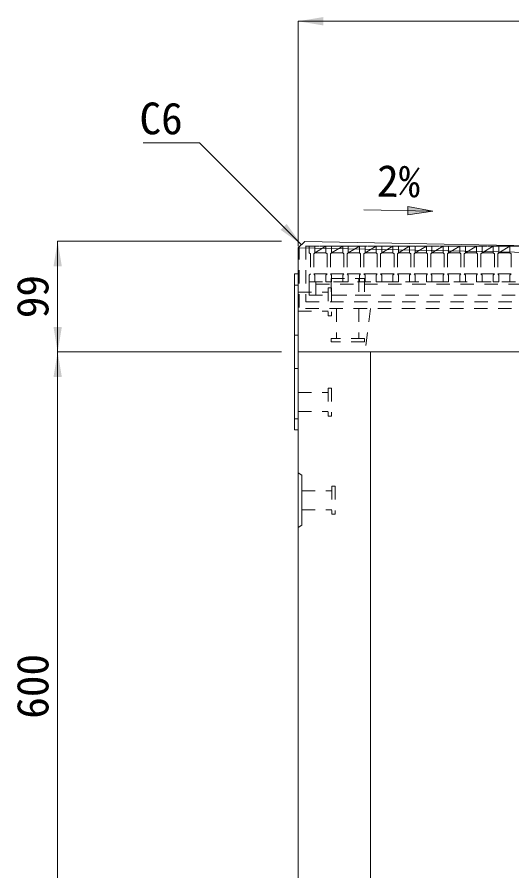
# Model space of a CAD drawing. Units: millimetres at full size, sheet at 1:40. Extents: x 69750 to 116230, y -28801 to 513.
# Drawn here: x 77550 to 77994, y -19752 to -18986 of the extents above; entities that cross this region are included whole.
import ezdxf
from ezdxf.enums import TextEntityAlignment as Align

# ---------------------------------------------------------------- set-up
doc = ezdxf.new("R2010")
doc.units = ezdxf.units.MM
doc.header["$LTSCALE"] = 40
doc.linetypes.add('USER1', pattern=[0.54, 0.3, -0.24])
for name, color, linetype, lineweight in [('インサート', 92, 'USER1', 5), ('グレーチング', 7, 'USER1', 5), ('ジョイントプレート', 7, 'USER1', 9), ('受枠', 3, 'USER1', 9), ('寸法線', 7, 'Continuous', 9), ('引出線', 4, 'Continuous', 9), ('本体', 7, 'Continuous', 20)]:
    doc.layers.add(name, color=color, linetype=linetype, lineweight=lineweight)
doc.styles.add('ＭＳ ゴシック', font='')
doc.styles.get('ＭＳ ゴシック').set_extended_font_data('MS Gothic')

# ---------------------------------------------------------------- blocks, each defined once
blk = doc.blocks.new('filled_arrow')
at = {"color": 0, "linetype": 'Continuous', "lineweight": -2}
blk.add_solid([(7.5, 1.25), (0, 0), (7.5, -1.25)], dxfattribs=at)

msp = doc.modelspace()

# ---------------------------------------------------------------- hatches: boundary and pattern name
at = {"layer": '引出線'}
msp.add_hatch(color=256, dxfattribs=at).paths.add_polyline_path([(77900.36, -19156.45), (77900.21, -19163.94), (77922.78, -19160.65)])

# ---------------------------------------------------------------- linework, layer by layer
at = {"layer": 'インサート'}
for p, q in [((77831.37, -19220.85), (77831.37, -19235.85)), ((77831.37, -19220.85), (77861.37, -19220.85)), ((77856.37, -19220.85), (77856.37, -19235.85)), ((77861.37, -19220.85), (77861.37, -19235.85)), ((77801.87, -19233.35), (77828.88, -19233.35)), ((77828.88, -19229.36), (77828.88, -19254.35)), ((77828.88, -19229.36), (77831.88, -19229.36)), ((77831.88, -19229.36), (77831.88, -19254.35)), ((77831.37, -19235.85), (77861.37, -19235.85)), ((77836.37, -19247.85), (77836.37, -19274.85)), ((77856.37, -19247.85), (77856.37, -19274.85)), ((77801.87, -19250.36), (77828.88, -19250.36)), ((77828.88, -19254.35), (77831.88, -19254.35)), ((77861.37, -19274.85), (77831.37, -19274.85)), ((77831.37, -19277.85), (77831.37, -19274.85)), ((77861.37, -19277.85), (77831.37, -19277.85)), ((77861.37, -19277.85), (77861.37, -19274.85)), ((77801.87, -19323.35), (77828.87, -19323.35)), ((77828.87, -19319.35), (77828.87, -19344.35)), ((77828.87, -19319.35), (77831.87, -19319.35)), ((77831.87, -19319.35), (77831.87, -19344.35)), ((77801.87, -19340.35), (77828.87, -19340.35)), ((77828.87, -19344.35), (77831.87, -19344.35)), ((77832.07, -19407.36), (77832.07, -19432.36)), ((77832.07, -19407.36), (77835.07, -19407.36)), ((77835.07, -19407.36), (77835.07, -19432.36)), ((77805.07, -19411.36), (77805.07, -19428.36)), ((77805.07, -19411.36), (77832.07, -19411.36)), ((77805.07, -19428.36), (77832.07, -19428.36)), ((77832.07, -19432.36), (77835.07, -19432.36))]:
    msp.add_line(p, q, dxfattribs=at)
at = {"layer": 'グレーチング'}
for p, q in [((78221.87, -19191.85), (77811.87, -19191.85)), ((77811.87, -19191.85), (77811.87, -19197.85)), ((77811.87, -19191.85), (77816.87, -19191.85)), ((77816.87, -19191.85), (77816.87, -19197.85)), ((77816.87, -19197.85), (77826.87, -19191.85)), ((77826.87, -19191.85), (77826.87, -19197.85)), ((77826.87, -19191.85), (77831.87, -19191.85)), ((77831.87, -19191.85), (77831.87, -19197.85)), ((77831.87, -19197.85), (77841.87, -19191.85)), ((77841.87, -19191.85), (77841.87, -19197.85)), ((77841.87, -19191.85), (77846.87, -19191.85)), ((77846.87, -19191.85), (77846.87, -19197.85)), ((77846.87, -19197.85), (77856.87, -19191.85)), ((77856.87, -19191.85), (77856.87, -19197.85)), ((77856.87, -19191.85), (77861.87, -19191.85)), ((77861.87, -19191.85), (77861.87, -19197.85)), ((77861.87, -19197.85), (77871.87, -19191.85)), ((77871.87, -19191.85), (77871.87, -19197.85)), ((77871.87, -19191.85), (77876.87, -19191.85)), ((77876.87, -19191.85), (77876.87, -19197.85)), ((77876.87, -19197.85), (77886.87, -19191.85)), ((77886.87, -19191.85), (77891.87, -19191.85)), ((77886.87, -19191.85), (77886.87, -19197.85)), ((77891.87, -19191.85), (77891.87, -19197.85)), ((77891.87, -19197.85), (77901.87, -19191.85)), ((77901.87, -19191.85), (77901.87, -19197.85)), ((77901.87, -19191.85), (77906.87, -19191.85)), ((77906.87, -19191.85), (77906.87, -19197.85)), ((77906.87, -19197.85), (77916.87, -19191.85)), ((77916.87, -19191.85), (77921.87, -19191.85)), ((77916.87, -19191.85), (77916.87, -19197.85)), ((77921.87, -19191.85), (77921.87, -19197.85)), ((77921.87, -19197.85), (77931.87, -19191.85)), ((77931.87, -19191.85), (77936.87, -19191.85)), ((77931.87, -19191.85), (77931.87, -19197.85)), ((77936.87, -19191.85), (77936.87, -19197.85)), ((77936.87, -19197.85), (77946.87, -19191.85)), ((77946.87, -19191.85), (77951.87, -19191.85)), ((77946.87, -19191.85), (77946.87, -19197.85)), ((77951.87, -19191.85), (77951.87, -19197.85)), ((77951.87, -19197.85), (77961.87, -19191.85)), ((77961.87, -19191.85), (77966.87, -19191.85)), ((77961.87, -19191.85), (77961.87, -19197.85)), ((77966.87, -19191.85), (77966.87, -19197.85)), ((77966.87, -19197.85), (77976.87, -19191.85)), ((77976.87, -19191.85), (77981.87, -19191.85)), ((77976.87, -19191.85), (77976.87, -19197.85)), ((77981.87, -19191.85), (77981.87, -19197.85)), ((77981.87, -19197.85), (77991.87, -19191.85)), ((77991.87, -19191.85), (77996.87, -19191.85)), ((77991.87, -19191.85), (77991.87, -19197.85)), ((77811.87, -19197.85), (77812.87, -19198.85)), ((77812.87, -19198.85), (77812.87, -19216.85)), ((77816.87, -19197.85), (77815.87, -19198.85)), ((77815.87, -19198.85), (77815.87, -19216.85)), ((77816.87, -19197.85), (77826.87, -19197.85)), ((77826.87, -19197.85), (77827.87, -19198.85)), ((77827.87, -19198.85), (77827.87, -19216.85)), ((77831.87, -19197.85), (77830.87, -19198.85)), ((77830.87, -19198.85), (77830.87, -19216.85)), ((77831.87, -19197.85), (77841.87, -19197.85)), ((77841.87, -19197.85), (77842.87, -19198.85)), ((77842.87, -19198.85), (77842.87, -19216.85)), ((77846.87, -19197.85), (77845.87, -19198.85)), ((77845.87, -19198.85), (77845.87, -19216.85)), ((77846.87, -19197.85), (77856.87, -19197.85)), ((77856.87, -19197.85), (77857.87, -19198.85)), ((77857.87, -19198.85), (77857.87, -19216.85)), ((77861.87, -19197.85), (77860.87, -19198.85)), ((77860.87, -19198.85), (77860.87, -19216.85)), ((77861.87, -19197.85), (77871.87, -19197.85)), ((77871.87, -19197.85), (77872.87, -19198.85)), ((77872.87, -19198.85), (77872.87, -19216.85)), ((77876.87, -19197.85), (77875.87, -19198.85)), ((77875.87, -19198.85), (77875.87, -19216.85)), ((77876.87, -19197.85), (77886.87, -19197.85)), ((77886.87, -19197.85), (77887.87, -19198.85)), ((77887.87, -19198.85), (77887.87, -19216.85)), ((77891.87, -19197.85), (77890.87, -19198.85)), ((77890.87, -19198.85), (77890.87, -19216.85)), ((77891.87, -19197.85), (77901.87, -19197.85)), ((77901.87, -19197.85), (77902.87, -19198.85)), ((77902.87, -19198.85), (77902.87, -19216.85)), ((77906.87, -19197.85), (77905.87, -19198.85)), ((77905.87, -19198.85), (77905.87, -19216.85)), ((77906.87, -19197.85), (77916.87, -19197.85)), ((77916.87, -19197.85), (77917.87, -19198.85)), ((77917.87, -19198.85), (77917.87, -19216.85)), ((77921.87, -19197.85), (77920.87, -19198.85)), ((77920.87, -19198.85), (77920.87, -19216.85)), ((77921.87, -19197.85), (77931.87, -19197.85)), ((77931.87, -19197.85), (77932.87, -19198.85)), ((77932.87, -19198.85), (77932.87, -19216.85)), ((77936.87, -19197.85), (77935.87, -19198.85)), ((77935.87, -19198.85), (77935.87, -19216.85)), ((77936.87, -19197.85), (77946.87, -19197.85)), ((77946.87, -19197.85), (77947.87, -19198.85)), ((77947.87, -19198.85), (77947.87, -19216.85)), ((77951.87, -19197.85), (77950.87, -19198.85)), ((77950.87, -19198.85), (77950.87, -19216.85)), ((77951.87, -19197.85), (77961.87, -19197.85)), ((77961.87, -19197.85), (77962.87, -19198.85)), ((77962.87, -19198.85), (77962.87, -19216.85)), ((77966.87, -19197.85), (77965.87, -19198.85)), ((77965.87, -19198.85), (77965.87, -19216.85)), ((77966.87, -19197.85), (77976.87, -19197.85)), ((77976.87, -19197.85), (77977.87, -19198.85)), ((77977.87, -19198.85), (77977.87, -19216.85)), ((77981.87, -19197.85), (77980.87, -19198.85)), ((77980.87, -19198.85), (77980.87, -19216.85)), ((77981.87, -19197.85), (77991.87, -19197.85)), ((77991.87, -19197.85), (77992.87, -19198.85)), ((77992.87, -19198.85), (77992.87, -19216.85)), ((77811.87, -19217.85), (77812.87, -19216.85)), ((77811.87, -19223.85), (77811.87, -19217.85)), ((77816.87, -19217.85), (77815.87, -19216.85)), ((77815.87, -19216.85), (77827.87, -19216.85)), ((77816.87, -19223.85), (77816.87, -19217.85)), ((77826.87, -19217.85), (77827.87, -19216.85)), ((77826.87, -19223.85), (77826.87, -19217.85)), ((77830.87, -19216.85), (77842.87, -19216.85)), ((77831.87, -19217.85), (77830.87, -19216.85)), ((77831.87, -19223.85), (77831.87, -19217.85)), ((77841.87, -19217.85), (77842.87, -19216.85)), ((77841.87, -19223.85), (77841.87, -19217.85)), ((77845.87, -19216.85), (77857.87, -19216.85)), ((77846.87, -19217.85), (77845.87, -19216.85)), ((77846.87, -19223.85), (77846.87, -19217.85)), ((77856.87, -19217.85), (77857.87, -19216.85)), ((77856.87, -19223.85), (77856.87, -19217.85)), ((77860.87, -19216.85), (77872.87, -19216.85)), ((77861.87, -19217.85), (77860.87, -19216.85)), ((77861.87, -19223.85), (77861.87, -19217.85)), ((77871.87, -19217.85), (77872.87, -19216.85)), ((77871.87, -19223.85), (77871.87, -19217.85)), ((77875.87, -19216.85), (77887.87, -19216.85)), ((77876.87, -19217.85), (77875.87, -19216.85)), ((77876.87, -19223.85), (77876.87, -19217.85)), ((77886.87, -19217.85), (77887.87, -19216.85)), ((77886.87, -19223.85), (77886.87, -19217.85)), ((77891.87, -19217.85), (77890.87, -19216.85)), ((77890.87, -19216.85), (77902.87, -19216.85)), ((77891.87, -19223.85), (77891.87, -19217.85)), ((77901.87, -19217.85), (77902.87, -19216.85)), ((77901.87, -19223.85), (77901.87, -19217.85)), ((77906.87, -19217.85), (77905.87, -19216.85)), ((77905.87, -19216.85), (77917.87, -19216.85)), ((77906.87, -19223.85), (77906.87, -19217.85)), ((77916.87, -19217.85), (77917.87, -19216.85)), ((77916.87, -19223.85), (77916.87, -19217.85)), ((77921.87, -19217.85), (77920.87, -19216.85)), ((77920.87, -19216.85), (77932.87, -19216.85)), ((77921.87, -19223.85), (77921.87, -19217.85)), ((77931.87, -19217.85), (77932.87, -19216.85)), ((77931.87, -19223.85), (77931.87, -19217.85)), ((77936.87, -19217.85), (77935.87, -19216.85)), ((77935.87, -19216.85), (77947.87, -19216.85)), ((77936.87, -19223.85), (77936.87, -19217.85)), ((77946.87, -19217.85), (77947.87, -19216.85)), ((77946.87, -19223.85), (77946.87, -19217.85)), ((77951.87, -19217.85), (77950.87, -19216.85)), ((77950.87, -19216.85), (77962.87, -19216.85)), ((77951.87, -19223.85), (77951.87, -19217.85)), ((77961.87, -19217.85), (77962.87, -19216.85)), ((77961.87, -19223.85), (77961.87, -19217.85)), ((77966.87, -19217.85), (77965.87, -19216.85)), ((77965.87, -19216.85), (77977.87, -19216.85)), ((77966.87, -19223.85), (77966.87, -19217.85)), ((77976.87, -19217.85), (77977.87, -19216.85)), ((77976.87, -19223.85), (77976.87, -19217.85)), ((77981.87, -19217.85), (77980.87, -19216.85)), ((77980.87, -19216.85), (77992.87, -19216.85)), ((77981.87, -19223.85), (77981.87, -19217.85)), ((77991.87, -19217.85), (77992.87, -19216.85)), ((77991.87, -19223.85), (77991.87, -19217.85)), ((77811.87, -19223.85), (77816.87, -19223.85)), ((77811.87, -19223.85), (77816.87, -19223.85)), ((77816.87, -19223.85), (77812.87, -19223.85)), ((77826.87, -19223.85), (77831.87, -19223.85)), ((77841.87, -19223.85), (77846.87, -19223.85)), ((77856.87, -19223.85), (77861.87, -19223.85)), ((77871.87, -19223.85), (77876.87, -19223.85)), ((77886.87, -19223.85), (77891.87, -19223.85)), ((77901.87, -19223.85), (77906.87, -19223.85)), ((77916.87, -19223.85), (77921.87, -19223.85)), ((77931.87, -19223.85), (77936.87, -19223.85)), ((77946.87, -19223.85), (77951.87, -19223.85)), ((77961.87, -19223.85), (77966.87, -19223.85)), ((77976.87, -19223.85), (77981.87, -19223.85)), ((77991.87, -19223.85), (77996.87, -19223.85))]:
    msp.add_line(p, q, dxfattribs=at)
at = {"layer": 'ジョイントプレート'}
msp.add_line((77801.87, -19226.85), (77798.67, -19226.85), dxfattribs=at)
at = {"layer": 'ジョイントプレート', "lineweight": 5}
for p, q in [((77801.87, -19271.85), (77798.67, -19271.85)), ((77801.87, -19301.85), (77798.67, -19301.85)), ((77801.87, -19346.85), (77798.67, -19346.85))]:
    msp.add_line(p, q, dxfattribs=at)
at = {"layer": 'ジョイントプレート', "linetype": 'Continuous', "lineweight": 5}
msp.add_lwpolyline([(77798.67, -19356.85), (77798.67, -19216.85), (77801.87, -19216.85), (77801.87, -19356.85)], close=True, dxfattribs=at)
at = {"layer": '受枠'}
for p, q in [((78230.87, -19191.85), (77802.87, -19191.85)), ((77802.87, -19191.85), (77802.87, -19247.85)), ((77808.87, -19191.85), (77808.87, -19241.85)), ((77808.87, -19241.85), (78224.87, -19241.85)), ((78230.87, -19247.85), (77802.87, -19247.85))]:
    msp.add_line(p, q, dxfattribs=at)
at = {"layer": '受枠', "lineweight": 5}
for p, q in [((77811.87, -19223.85), (78221.87, -19223.85)), ((77811.87, -19223.85), (77811.87, -19241.85)), ((77817.87, -19223.85), (77817.87, -19235.85)), ((77817.87, -19226.15), (78215.87, -19226.15)), ((77811.87, -19235.85), (78221.87, -19235.85))]:
    msp.add_line(p, q, dxfattribs=at)
at = {"layer": '寸法線'}
for p, q in [((77801.87, -18990.18), (78016.87, -18990.18)), ((77801.87, -19191.86), (77801.87, -18990.18)), ((77586.22, -19187.55), (77586.22, -19286.85)), ((77786.87, -19187.55), (77586.22, -19187.55)), ((77786.87, -19286.85), (77586.22, -19286.85)), ((77586.22, -19286.85), (77586.22, -19886.85)), ((77786.87, -19286.85), (77586.22, -19286.85))]:
    msp.add_line(p, q, dxfattribs=at)
at = {"layer": '引出線', "lineweight": 13}
msp.add_line((77860.67, -19159.4), (77922.78, -19160.65), dxfattribs=at)
at = {"layer": '引出線'}
msp.add_lwpolyline([(77804.87, -19190.61), (77713.37, -19099.11), (77663.04, -19099.11)], dxfattribs=at)
at = {"layer": '引出線', "lineweight": 13}
msp.add_lwpolyline([(77900.36, -19156.45), (77900.21, -19163.94), (77922.78, -19160.65)], close=True, dxfattribs=at)
at = {"layer": '本体'}
for p, q in [((77801.87, -19193.55), (77807.87, -19187.67)), ((77807.87, -19187.67), (78016.87, -19191.85)), ((77801.87, -19193.55), (77801.87, -20136.85)), ((78231.87, -19286.85), (77801.87, -19286.85)), ((77866.87, -19816.33), (77866.87, -19286.85))]:
    msp.add_line(p, q, dxfattribs=at)
at = {"layer": '本体', "lineweight": 5}
msp.add_line((77801.87, -19193.55), (78016.87, -19197.85), dxfattribs=at)
at = {"layer": '本体', "linetype": 'USER1', "lineweight": 9}
msp.add_line((77866.87, -19247.85), (77861.87, -19286.85), dxfattribs=at)
at = {"layer": '本体', "lineweight": 9}
for p, q in [((77801.87, -19395.36), (77805.07, -19397.35)), ((77805.07, -19397.35), (77805.07, -19442.36)), ((77801.87, -19444.36), (77805.07, -19442.36))]:
    msp.add_line(p, q, dxfattribs=at)

# ---------------------------------------------------------------- block references
at = {"layer": '寸法線', "xscale": 3, "yscale": 3}
msp.add_blockref('filled_arrow', (77801.87, -18990.18), dxfattribs=at)
for p, rotation in [((77586.22, -19187.55), 270), ((77586.22, -19286.85), 90), ((77586.22, -19286.85), 270)]:
    msp.add_blockref('filled_arrow', p, dxfattribs=dict(at, rotation=rotation))
at = {"layer": '引出線', "xscale": 3, "yscale": 3, "rotation": 135}
msp.add_blockref('filled_arrow', (77804.87, -19190.61), dxfattribs=at)

# ---------------------------------------------------------------- texts
at = {"layer": '寸法線', "style": 'ＭＳ ゴシック'}
for s, p in [('99', (77563.72, -19237.2)), ('600', (77563.72, -19586.85))]:
    msp.add_text(s, height=28.48, rotation=90, dxfattribs=at).set_placement(p, align=Align.MIDDLE_CENTER)
at = {"layer": '引出線', "style": 'ＭＳ ゴシック'}
msp.add_text('C6', height=28.48, dxfattribs=at).set_placement((77698.37, -19063.11), align=Align.TOP_RIGHT)
msp.add_text('2%', height=28.48, rotation=359, dxfattribs=at).set_placement((77892, -19133.52), align=Align.MIDDLE_CENTER)

doc.saveas('drawing.dxf')
